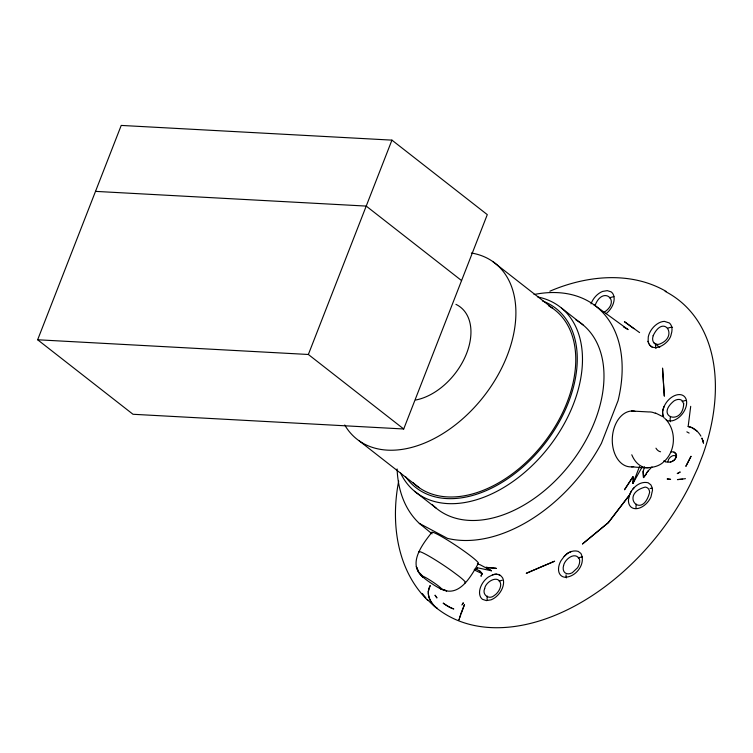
<?xml version="1.0" encoding="UTF-8"?>
<svg xmlns="http://www.w3.org/2000/svg" width="753" height="753" viewBox="0 0 753 753"><rect width="100%" height="100%" fill="white"/><g stroke="black" fill="none" stroke-linecap="round" stroke-linejoin="round"><path stroke-width="1.13" d="M633.386 479.642L633 476.705L624.548 489.685L633 476.705L632.962 483.37L642.243 466.738M648.098 341.325L648.277 336.845A14.966 9.817 -52 0 1 664.391 321.371L669.379 322.971A14.966 9.817 -52 0 1 671.205 334.257C669.756 343.961 651.317 354.71 648.098 341.325L648.738 343.82M700.921 436.128C698.21 431.403 693.673 427.393 688.157 426.518L690.708 406.338M633.292 480.988L632.962 483.37L639.495 466.625M636.294 504.199L635.984 506.468A14.956 9.808 -52 0 0 636.153 508.482M644.559 466.869L643.062 471.802L643.504 477.59L647.58 471.538L651.976 466.898M398.695 481.063C390.628 522.224 396.567 569.814 427.779 600.405M670.528 416.456L670.142 418.687A15.098 9.902 -52 0 0 670.528 421.746M629.564 494.928L628.473 499.785A14.956 9.817 -52 0 0 637.029 508.623A14.956 9.817 -52 0 0 650.94 496.989L652.503 490.212L652.07 487.426L650.837 484.828L648.126 482.767C640.05 480.791 632.153 487.605 629.564 494.928L608.349 522.629L582.53 543.92L608.349 522.629L629.564 494.928L631.362 491.06M643.184 471.011L643.504 477.59L646.375 474.098M460.412 615.201L459.772 617.554L464.535 604.461L460.845 613.742M667.864 461.617L668.589 459.452A5.817 3.821 -52 0 1 673.361 455.574L676.627 455.725M666.377 420.165L668.683 420.955L672.288 420.795A14.966 9.817 -52 0 0 686.209 399.542A14.966 9.817 -52 0 0 666.443 402.384C663.412 406.771 660.701 413.077 664.174 418M37.65 339.772L121.224 125.422L391.936 140.133L487.285 214.633L403.712 428.984L132.999 414.272L37.65 339.772L308.363 354.484L403.712 428.984M308.363 354.484L391.936 140.133M664.061 406.545L662.555 411.496L662.969 415.571M595.246 304.965C603.134 285.227 621.611 301.021 603.868 312.467M646.78 472.837L648.531 470.55M462.54 603.972L463.321 602.786L461.853 604.979M431.893 532.315C422.424 544.325 406.648 564.439 423.487 577.504L420.033 573.607L422.612 576.61M478.362 563.395C470.55 577.156 458.633 598.974 439.743 588.375M564.176 556.458L561.013 560.674A14.966 9.817 -52 0 0 564.637 577.222C575.716 577.542 586.286 563.724 580.902 553.436L578.191 551.365C573.014 549.869 567.451 552.373 564.176 556.458L567.837 553.135L571.376 551.478M489.074 569.362L487.022 568.073L491.427 570.774L477.515 567.79L476.282 569.155A29.819 2.579 33.7 0 1 475.115 568.854M477.515 567.79L476.282 569.155L480.442 571.489L482.005 573.908L479.877 571.113M632.624 489.318L634.111 487.728M663.911 461.711C676.072 450.934 676.665 429.935 664.993 418.564M663.224 462.342C654.432 469.947 642.027 467.406 631.456 466.851M492.594 574.85L488.377 577.005A14.966 9.817 -52 0 0 482.541 599.36L486.419 600.612L491.097 599.821A14.966 9.817 -52 0 0 502.562 577.777C500.519 574.388 496.114 573.193 492.594 574.85L496.538 574.106M609.384 297.821L613.93 296.56M578.238 557.86L582.257 556.844M549.841 291.223C586.182 275.532 630.619 270.798 666.094 291.383M499.117 581.1L502.279 580.224M665.257 461.73L663.854 460.902C667.789 463.754 674.829 461.862 676.175 456.939C677.418 453.786 674.189 450.887 670.998 452.007M670.358 462.003C673.888 461.485 676.919 457.993 676.288 454.351L674.048 452.167M682.632 479.2L677.436 479.605L685.456 478.673M650.074 488.433L652.126 488.255M95.509 191.375L366.222 206.087L461.57 280.587M631.522 411.016L648.493 411.938A27.965 19.192 -86.9 0 1 655.063 413.246M688.157 426.518L691.885 427.619L696.977 431.074M482.089 573.287L481.007 576.243L482.287 573.57L480.273 572.722A37.283 3.219 33.7 0 1 474.202 569.805M655.364 412.955L662.894 416.71M686.849 431.855L689.136 433.088M498.175 574.379L500.086 575.254M397.104 468.959A140.03 91.847 -52 0 0 419.327 523.391L447.47 538.367A140.03 91.847 -52 0 0 601.449 443.263L618.062 400.643A140.03 91.847 -52 0 0 534.028 294.527M491.427 570.774L479.689 564.524A29.828 2.579 33.7 0 1 477.364 563.903M623.399 326.849L628.124 329.598L593.628 304.551M652.013 347.142L649.481 345.053M639.589 332.591L624.416 321.672L633.875 328.628M654.178 343.086L659.75 347.415M561.578 308.128L583.086 324.929M492.716 261.479L552.58 308.259M359.285 440.91L419.148 487.69M414.592 491.285L436.1 508.096M419.327 523.391L432.053 533.839M655.938 348.535L655.505 345.608A14.956 9.808 -52 0 1 655.684 343.453M575.989 319.997A117.43 77.032 -52 0 1 570.379 463.82A117.43 77.032 -52 0 1 432.128 504.416M537.877 297.002A117.43 77.032 -52 0 1 548.871 447.018A117.43 77.032 -52 0 1 400.558 473.053M542.471 300.918A113.703 74.585 -52 0 1 544.73 443.781A113.703 74.585 -52 0 1 405.481 476.536M682.19 401.5A14.956 9.808 -52 0 1 686.247 400.483M566.407 577.88A14.956 9.808 -52 0 1 566.049 574.868M667.459 328.336A14.956 9.808 -52 0 1 672.542 327.273M648.418 467.782A27.965 19.192 -86.9 0 1 631.786 454.784M633.687 466.531A27.965 19.192 -86.9 0 1 612.274 439.234A27.965 19.192 -86.9 0 1 634.864 411.251M431.93 532.842A27.965 2.419 33.7 0 1 456.939 546.16A27.965 2.419 33.7 0 1 477.694 563.451M464.799 582.831A27.965 2.428 33.7 0 0 458.53 575.904L451.875 570.953A27.965 2.428 33.7 0 0 428.702 555.949A27.965 2.428 33.7 0 0 419.016 552.213M665.153 291.373A195.874 128.481 -52 0 1 702.907 454.652L697.749 468.008L690.435 483.963A195.874 128.481 -52 0 1 427.309 599.407M425.831 597.769A195.874 128.481 -52 0 1 422.311 593.505M487.219 600.329A14.966 9.817 -52 0 1 487.276 596.094M606.08 313.662A14.966 9.817 -52 0 0 611.154 291.882L607.276 290.63L602.588 291.42A14.966 9.817 -52 0 0 591.03 303.883M660.55 451.772A11.295 7.746 -86.9 0 1 655.957 448.186M548.57 305.756A111.839 73.361 -52 0 1 544.692 441.823A111.839 73.361 -52 0 1 413.086 482.692M471.378 253.008A111.839 73.361 -52 0 1 486.739 392.492A111.839 73.361 -52 0 1 344.723 424.993M455.942 304.353A55.92 36.681 -52 0 1 465.891 355.171A55.92 36.681 -52 0 1 415.778 400.003M428.344 591.434C427.76 598.343 432.118 604.621 437.446 608.593C430.377 603.69 425.417 593.599 430.189 585.523L428.344 591.434M683.705 403.712C682.783 426.377 654.206 416.964 674.123 400.841A10.288 6.749 -52 0 1 681.879 400.417L683.705 403.712M649.623 492.321C642.187 521.02 618.825 494.119 645.236 487.078A10.288 6.749 -52 0 1 649.623 492.321M484.678 588.573C481.741 594.682 489.055 600.103 494.137 595.614A10.288 6.749 -52 0 0 500.707 584.319C499.201 573.974 485.61 581.429 484.678 588.573M563.592 565.503L563.178 567.696A10.288 6.749 -52 0 0 572.289 572.732L577.551 567.771A10.288 6.749 -52 0 0 579.302 558.82C574.944 551.309 564.806 559.253 563.592 565.503M653.143 335.744L652.635 338.219A10.288 6.749 -52 0 0 658.856 344.319C679.328 337.41 663.995 312.815 653.143 335.744M459.528 618.439L458.982 619.832L459.528 618.439M690.99 456.337L685.945 466.182L690.99 456.337M680.044 472.075L677.333 473.571L680.044 472.075M543.214 566.002L526.253 573.325L554.641 561.201L543.214 566.002M422.866 576.299L418.696 572.12L416.353 566.717L418.696 572.12L422.913 576.93A11.295 0.979 33.7 0 0 429.624 582.182L434.5 585.382A11.295 0.979 33.7 0 0 438.585 586.107A11.295 0.979 33.7 0 0 422.866 576.299M496.161 568.336L485.949 567.348L496.161 568.336M670.565 479.36L667.29 478.983L670.565 479.36M446.623 590.804L441.098 588.893L446.623 590.804M436.881 597.826L435.102 595.284L436.881 597.826M702.888 440.618L701.89 438.03L703.537 443.216L702.888 440.618M664.306 396.003L662.546 368.264L664.306 396.003M443.272 603.181A35.645 9.94 47.2 0 0 453.786 608.951A36.681 10.561 47.9 0 1 443.282 603.209"/></g></svg>
